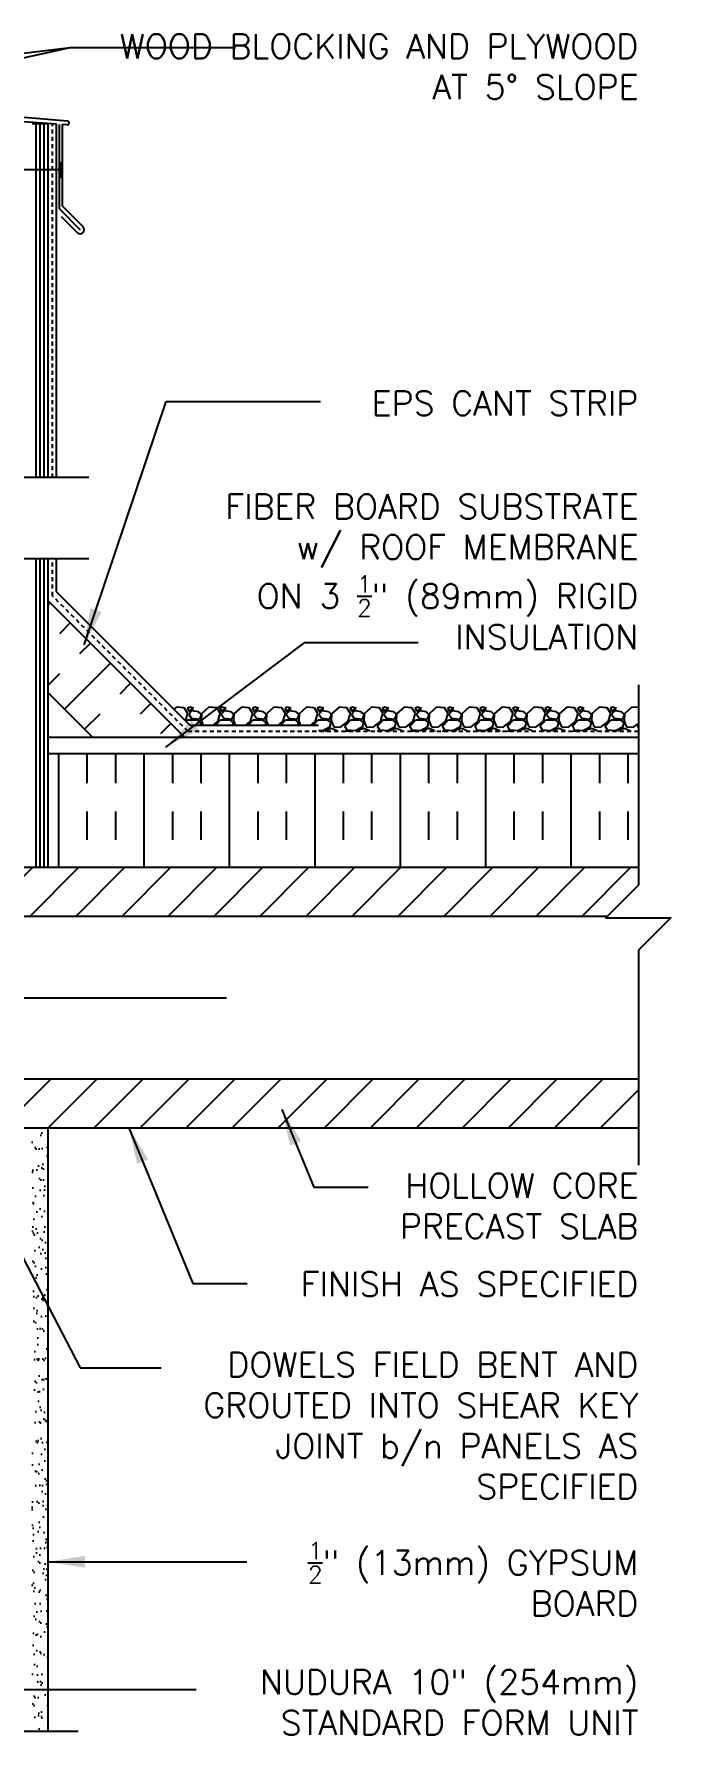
# Model space of a CAD drawing. Header units: inches. Extents: x 75 to 202, y 128 to 212.
# Drawn here: x 182.7 to 202.3, y 158.3 to 210.6 of the extents above; entities that cross this region are included whole.
import ezdxf

# ---------------------------------------------------------------- set-up
doc = ezdxf.new("R2010")
doc.units = ezdxf.units.IN
doc.header["$LTSCALE"] = 0.5
doc.header["$MEASUREMENT"] = 0
doc.linetypes.add('DASHED2', pattern=[0.375, 0.25, -0.125])
for name, color, linetype in [('HATCH', 12, 'Continuous'), ('line25', 2, 'Continuous'), ('LINE3', 3, 'Continuous'), ('LINE50', 5, 'Continuous'), ('LINE9', 9, 'Continuous'), ('TEXT', 4, 'Continuous')]:
    doc.layers.add(name, color=color, linetype=linetype)
doc.styles.add('DIM', font='romans.shx', dxfattribs={"width": 0.7})
doc.styles.add('ROMANS', font='romans.shx', dxfattribs={"height": 0.75})
doc.dimstyles.new('ext_12', dxfattribs={"dimscale": 12, "dimtxt": 0.09375, "dimasz": 0.09375, "dimexe": 0.09375, "dimexo": 0.0625, "dimgap": 0.0625, "dimtad": 1, "dimdec": 1, "dimzin": 3, "dimdsep": 46, "dimlunit": 4, "dimtxsty": 'DIM', "dimcen": 0.09, "dimdle": 0.09375, "dimclrt": 4, "dimadec": 0, "dimazin": 0, "dimtfac": 1, "dimtdec": 1, "dimtmove": 2, "dimatfit": 3, "dimfxl": 1, "dimfrac": 2, "dimtolj": 1, "dimtzin": 0, "dimarcsym": 0})
pattern_1 = [(45, (75.8349, 30.0915), (-0.707107, 0.707107), [])]

msp = doc.modelspace()

# ---------------------------------------------------------------- hatches: boundary and pattern name
at = {"layer": 'HATCH'}
h = msp.add_hatch(dxfattribs=at)
h.set_pattern_fill('INSUL', color=256, scale=7, angle=45, style=0)
h.set_pattern_definition([(45, (75.835, 30.0915), (-1.856155, 1.856155), []), (45, (75.2162, 30.7102), (-1.856155, 1.856155), [0.875, -0.875]), (45, (74.5975, 31.329), (-1.856155, 1.856155), [0.875, -0.875])])
h.paths.add_polyline_path([(184.386, 189.118), (187.215, 189.118), (183.138, 193.194), (183.138, 190.366)])
h = msp.add_hatch(dxfattribs=at)
h.set_pattern_fill('INSUL', color=256, scale=7, angle=90, style=0)
h.set_pattern_definition([(90, (75.835, 30.0915), (-2.625, 2e-16), []), (90, (74.96, 30.0915), (-2.625, 2e-16), [0.875, -0.875]), (90, (74.085, 30.0915), (-2.625, 2e-16), [0.875, -0.875])])
h.paths.add_polyline_path([(183.138, 188.493), (183.138, 184.993), (201.278, 184.993), (201.278, 188.493)])
h = msp.add_hatch(dxfattribs=at)
h.set_pattern_fill('ANSI31', color=256, scale=8, style=0)
h.set_pattern_definition(pattern_1)
h.paths.add_polyline_path([(200.317, 183.493), (201.278, 184.454), (201.278, 184.993), (176.513, 184.993), (176.513, 183.493)])
h = msp.add_hatch(dxfattribs=at)
h.set_pattern_fill('ANSI31', color=256, scale=8, style=0)
h.set_pattern_definition(pattern_1)
h.paths.add_polyline_path([(176.513, 178.493), (176.513, 176.993), (201.278, 176.993), (201.278, 178.493)])
h = msp.add_hatch(dxfattribs=at)
h.set_pattern_fill('AR-SAND', color=256, scale=0.25, style=0)
h.set_pattern_definition([(37.5, (7.17935, 8.88636), (-0.01574834, 0.48170594), [0, -0.38, 0, -0.425, 0, -0.40625]), (7.5, (7.17935, 8.88636), (0.4424442, 0.7055365), [0, -0.205, 0, -0.3425, 0, -0.13125]), (327.5, (6.87185, 8.88636), (0.7785355, 0.00141476), [0, -0.125, 0, -0.45, 0, -0.5875]), (317.5, (6.87185, 8.88636), (0.7515317, 0.2194189), [0, -0.0625, 0, -0.295, 0, -0.3375])])
h.paths.add_polyline_path([(182.638, 167.433), (182.638, 158.433), (183.138, 158.433), (183.138, 176.993), (182.638, 176.993)])

# ---------------------------------------------------------------- linework, layer by layer
for p, q in [((183.729, 207.945), (162.763, 209.779)), ((183.388, 207.852), (182.081, 207.943)), ((182.763, 196.993), (182.763, 207.869)), ((182.888, 196.993), (182.888, 207.869)), ((183.013, 196.993), (183.013, 207.869)), ((183.388, 196.993), (183.388, 207.852)), ((183.482, 205.247), (183.482, 207.844)), ((183.719, 207.832), (183.576, 207.841)), ((183.576, 205.33), (183.576, 207.841)), ((183.482, 205.247), (184.118, 204.61)), ((183.576, 205.33), (184.207, 204.698)), ((183.531, 205.02), (184.03, 204.522)), ((182.763, 184.993), (182.763, 194.493)), ((182.888, 184.993), (182.888, 194.493)), ((183.013, 184.993), (183.013, 194.493)), ((183.388, 193.475), (183.388, 194.493)), ((187.495, 189.368), (183.388, 193.475)), ((187.075, 189.931), (187, 189.863)), ((187.315, 189.911), (187.075, 189.931)), ((187.427, 189.732), (187.317, 189.912)), ((187.485, 189.931), (187.415, 189.901)), ((187.415, 189.902), (187.455, 189.802)), ((187.455, 189.802), (187.605, 189.892)), ((187.605, 189.892), (187.485, 189.932)), ((188.075, 189.931), (187.845, 189.721)), ((188.315, 189.911), (188.075, 189.931)), ((188.427, 189.732), (188.317, 189.912)), ((188.485, 189.931), (188.415, 189.901)), ((188.415, 189.902), (188.455, 189.802)), ((188.455, 189.802), (188.605, 189.892)), ((188.605, 189.892), (188.485, 189.932)), ((189.075, 189.931), (188.845, 189.721)), ((189.315, 189.911), (189.075, 189.931)), ((189.427, 189.732), (189.317, 189.912)), ((189.485, 189.931), (189.415, 189.901)), ((189.415, 189.902), (189.455, 189.802)), ((189.455, 189.802), (189.605, 189.892)), ((189.605, 189.892), (189.485, 189.932)), ((190.075, 189.931), (189.845, 189.721)), ((190.315, 189.911), (190.075, 189.931)), ((190.427, 189.732), (190.317, 189.912)), ((190.485, 189.931), (190.415, 189.901)), ((190.415, 189.902), (190.455, 189.802)), ((190.455, 189.802), (190.605, 189.892)), ((190.605, 189.892), (190.485, 189.932)), ((191.075, 189.931), (190.845, 189.721)), ((191.315, 189.911), (191.075, 189.931)), ((191.427, 189.732), (191.317, 189.912)), ((191.485, 189.931), (191.415, 189.901)), ((191.415, 189.902), (191.455, 189.802)), ((191.455, 189.802), (191.605, 189.892)), ((191.605, 189.892), (191.485, 189.932)), ((192.075, 189.931), (191.845, 189.721)), ((192.315, 189.911), (192.075, 189.931)), ((192.427, 189.732), (192.317, 189.912)), ((192.485, 189.931), (192.415, 189.901)), ((192.415, 189.902), (192.455, 189.802)), ((192.455, 189.802), (192.605, 189.892)), ((192.605, 189.892), (192.485, 189.932)), ((193.075, 189.931), (192.845, 189.721)), ((193.315, 189.911), (193.075, 189.931)), ((193.427, 189.732), (193.317, 189.912)), ((193.485, 189.931), (193.415, 189.901)), ((193.415, 189.902), (193.455, 189.802)), ((193.455, 189.802), (193.605, 189.892)), ((193.605, 189.892), (193.485, 189.932)), ((194.075, 189.931), (193.845, 189.721)), ((194.315, 189.911), (194.075, 189.931)), ((194.427, 189.732), (194.317, 189.912)), ((194.485, 189.931), (194.415, 189.901)), ((194.415, 189.902), (194.455, 189.802)), ((194.455, 189.802), (194.605, 189.892)), ((194.605, 189.892), (194.485, 189.932)), ((195.075, 189.931), (194.845, 189.721)), ((195.315, 189.911), (195.075, 189.931)), ((195.427, 189.732), (195.317, 189.912)), ((195.485, 189.931), (195.415, 189.901)), ((195.415, 189.902), (195.455, 189.802)), ((195.455, 189.802), (195.605, 189.892)), ((195.605, 189.892), (195.485, 189.932)), ((196.075, 189.931), (195.845, 189.721)), ((196.315, 189.911), (196.075, 189.931)), ((196.427, 189.732), (196.317, 189.912)), ((196.485, 189.931), (196.415, 189.901)), ((196.415, 189.902), (196.455, 189.802)), ((196.455, 189.802), (196.605, 189.892)), ((196.605, 189.892), (196.485, 189.932)), ((197.075, 189.931), (196.845, 189.721)), ((197.315, 189.911), (197.075, 189.931)), ((197.427, 189.732), (197.317, 189.912)), ((197.485, 189.931), (197.415, 189.901)), ((197.415, 189.902), (197.455, 189.802)), ((197.455, 189.802), (197.605, 189.892)), ((197.605, 189.892), (197.485, 189.932)), ((198.075, 189.931), (197.845, 189.721)), ((198.315, 189.911), (198.075, 189.931)), ((198.427, 189.732), (198.317, 189.912)), ((198.485, 189.931), (198.415, 189.901)), ((198.415, 189.902), (198.455, 189.802)), ((198.455, 189.802), (198.605, 189.892)), ((198.605, 189.892), (198.485, 189.932)), ((199.075, 189.931), (198.845, 189.721)), ((199.315, 189.911), (199.075, 189.931)), ((199.427, 189.732), (199.317, 189.912)), ((199.485, 189.931), (199.415, 189.901)), ((199.415, 189.902), (199.455, 189.802)), ((199.455, 189.802), (199.605, 189.892)), ((199.605, 189.892), (199.485, 189.932)), ((200.075, 189.931), (199.845, 189.721)), ((200.315, 189.911), (200.075, 189.931)), ((200.427, 189.732), (200.317, 189.912)), ((200.485, 189.931), (200.415, 189.901)), ((200.415, 189.902), (200.455, 189.802)), ((200.455, 189.802), (200.605, 189.892)), ((200.605, 189.892), (200.485, 189.932)), ((201.075, 189.931), (200.845, 189.721)), ((201.278, 189.914), (201.075, 189.931)), ((187.354, 189.509), (187.425, 189.731)), ((187.381, 189.482), (187.435, 189.541)), ((187.435, 189.542), (187.695, 189.542)), ((187.555, 189.811), (187.455, 189.711)), ((187.455, 189.712), (187.535, 189.592)), ((191.443, 189.368), (187.495, 189.368)), ((187.535, 189.591), (187.785, 189.561)), ((187.756, 189.782), (187.556, 189.812)), ((187.695, 189.543), (187.825, 189.453)), ((187.837, 189.71), (187.757, 189.78)), ((187.785, 189.562), (187.835, 189.652)), ((187.825, 189.451), (187.801, 189.368)), ((187.834, 189.513), (187.895, 189.368)), ((187.845, 189.722), (187.835, 189.512)), ((187.835, 189.652), (187.835, 189.712)), ((188.196, 189.368), (188.345, 189.482)), ((188.279, 189.368), (188.435, 189.541)), ((188.345, 189.481), (188.425, 189.731)), ((188.435, 189.542), (188.695, 189.542)), ((188.555, 189.811), (188.455, 189.711)), ((188.455, 189.712), (188.535, 189.592)), ((188.535, 189.591), (188.785, 189.561)), ((188.756, 189.782), (188.556, 189.812)), ((188.695, 189.543), (188.825, 189.453)), ((188.837, 189.71), (188.757, 189.78)), ((188.785, 189.562), (188.835, 189.652)), ((188.825, 189.451), (188.801, 189.368)), ((188.834, 189.513), (188.895, 189.368)), ((188.845, 189.722), (188.835, 189.512)), ((188.835, 189.652), (188.835, 189.712)), ((189.196, 189.368), (189.345, 189.482)), ((189.279, 189.368), (189.435, 189.541)), ((189.345, 189.481), (189.425, 189.731)), ((189.435, 189.542), (189.695, 189.542)), ((189.555, 189.811), (189.455, 189.711)), ((189.455, 189.712), (189.535, 189.592)), ((189.535, 189.591), (189.785, 189.561)), ((189.756, 189.782), (189.556, 189.812)), ((189.695, 189.543), (189.825, 189.453)), ((189.837, 189.71), (189.757, 189.78)), ((189.785, 189.562), (189.835, 189.652)), ((189.825, 189.451), (189.801, 189.368)), ((189.834, 189.513), (189.895, 189.368)), ((189.845, 189.722), (189.835, 189.512)), ((189.835, 189.652), (189.835, 189.712)), ((190.196, 189.368), (190.345, 189.482)), ((190.279, 189.368), (190.435, 189.541)), ((190.345, 189.481), (190.425, 189.731)), ((190.435, 189.542), (190.695, 189.542)), ((190.555, 189.811), (190.455, 189.711)), ((190.455, 189.712), (190.535, 189.592)), ((190.535, 189.591), (190.785, 189.561)), ((190.756, 189.782), (190.556, 189.812)), ((190.695, 189.543), (190.825, 189.453)), ((190.837, 189.71), (190.757, 189.78)), ((190.785, 189.562), (190.835, 189.652)), ((190.825, 189.451), (190.801, 189.368)), ((190.834, 189.513), (190.895, 189.368)), ((190.845, 189.722), (190.835, 189.512)), ((190.835, 189.652), (190.835, 189.712)), ((191.196, 189.368), (191.345, 189.482)), ((191.279, 189.368), (191.435, 189.541)), ((191.345, 189.481), (191.425, 189.731)), ((191.435, 189.542), (191.695, 189.542)), ((191.555, 189.811), (191.455, 189.711)), ((191.455, 189.712), (191.535, 189.592)), ((191.535, 189.591), (191.785, 189.561)), ((191.756, 189.782), (191.556, 189.812)), ((191.695, 189.543), (191.825, 189.453)), ((191.837, 189.71), (191.757, 189.78)), ((191.785, 189.562), (191.835, 189.652)), ((191.825, 189.451), (191.785, 189.311)), ((191.834, 189.513), (191.914, 189.323)), ((191.845, 189.722), (191.835, 189.512)), ((191.835, 189.652), (191.835, 189.712)), ((192.125, 189.312), (192.345, 189.482)), ((192.255, 189.341), (192.435, 189.541)), ((192.345, 189.481), (192.425, 189.731)), ((192.435, 189.542), (192.695, 189.542)), ((192.555, 189.811), (192.455, 189.711)), ((192.455, 189.712), (192.535, 189.592)), ((192.535, 189.591), (192.785, 189.561)), ((192.756, 189.782), (192.556, 189.812)), ((192.695, 189.543), (192.825, 189.453)), ((192.837, 189.71), (192.757, 189.78)), ((192.785, 189.562), (192.835, 189.652)), ((192.825, 189.451), (192.785, 189.311)), ((192.834, 189.513), (192.914, 189.323)), ((192.845, 189.722), (192.835, 189.512)), ((192.835, 189.652), (192.835, 189.712)), ((193.125, 189.312), (193.345, 189.482)), ((193.255, 189.341), (193.435, 189.541)), ((193.345, 189.481), (193.425, 189.731)), ((193.435, 189.542), (193.695, 189.542)), ((193.555, 189.811), (193.455, 189.711)), ((193.455, 189.712), (193.535, 189.592)), ((193.535, 189.591), (193.785, 189.561)), ((193.756, 189.782), (193.556, 189.812)), ((193.695, 189.543), (193.825, 189.453)), ((193.837, 189.71), (193.757, 189.78)), ((193.785, 189.562), (193.835, 189.652)), ((193.825, 189.451), (193.785, 189.311)), ((193.834, 189.513), (193.914, 189.323)), ((193.845, 189.722), (193.835, 189.512)), ((193.835, 189.652), (193.835, 189.712)), ((194.125, 189.312), (194.345, 189.482)), ((194.255, 189.341), (194.435, 189.541)), ((194.345, 189.481), (194.425, 189.731)), ((194.435, 189.542), (194.695, 189.542)), ((194.555, 189.811), (194.455, 189.711)), ((194.455, 189.712), (194.535, 189.592)), ((194.535, 189.591), (194.785, 189.561)), ((194.756, 189.782), (194.556, 189.812)), ((194.695, 189.543), (194.825, 189.453)), ((194.837, 189.71), (194.757, 189.78)), ((194.785, 189.562), (194.835, 189.652)), ((194.825, 189.451), (194.785, 189.311)), ((194.834, 189.513), (194.914, 189.323)), ((194.845, 189.722), (194.835, 189.512)), ((194.835, 189.652), (194.835, 189.712)), ((195.125, 189.312), (195.345, 189.482)), ((195.255, 189.341), (195.435, 189.541)), ((195.345, 189.481), (195.425, 189.731)), ((195.435, 189.542), (195.695, 189.542)), ((195.555, 189.811), (195.455, 189.711)), ((195.455, 189.712), (195.535, 189.592)), ((195.535, 189.591), (195.785, 189.561)), ((195.756, 189.782), (195.556, 189.812)), ((195.695, 189.543), (195.825, 189.453)), ((195.837, 189.71), (195.757, 189.78)), ((195.785, 189.562), (195.835, 189.652)), ((195.825, 189.451), (195.785, 189.311)), ((195.834, 189.513), (195.914, 189.323)), ((195.845, 189.722), (195.835, 189.512)), ((195.835, 189.652), (195.835, 189.712)), ((196.125, 189.312), (196.345, 189.482)), ((196.255, 189.341), (196.435, 189.541)), ((196.345, 189.481), (196.425, 189.731)), ((196.435, 189.542), (196.695, 189.542)), ((196.555, 189.811), (196.455, 189.711)), ((196.455, 189.712), (196.535, 189.592)), ((196.535, 189.591), (196.785, 189.561)), ((196.756, 189.782), (196.556, 189.812)), ((196.695, 189.543), (196.825, 189.453)), ((196.837, 189.71), (196.757, 189.78)), ((196.785, 189.562), (196.835, 189.652)), ((196.825, 189.451), (196.785, 189.311)), ((196.834, 189.513), (196.914, 189.323)), ((196.845, 189.722), (196.835, 189.512)), ((196.835, 189.652), (196.835, 189.712)), ((197.125, 189.312), (197.345, 189.482)), ((197.255, 189.341), (197.435, 189.541)), ((197.345, 189.481), (197.425, 189.731)), ((197.435, 189.542), (197.695, 189.542)), ((197.555, 189.811), (197.455, 189.711)), ((197.455, 189.712), (197.535, 189.592)), ((197.535, 189.591), (197.785, 189.561)), ((197.756, 189.782), (197.556, 189.812)), ((197.695, 189.543), (197.825, 189.453)), ((197.837, 189.71), (197.757, 189.78)), ((197.785, 189.562), (197.835, 189.652)), ((197.825, 189.451), (197.785, 189.311)), ((197.834, 189.513), (197.914, 189.323)), ((197.845, 189.722), (197.835, 189.512)), ((197.835, 189.652), (197.835, 189.712)), ((198.125, 189.312), (198.345, 189.482)), ((198.255, 189.341), (198.435, 189.541)), ((198.345, 189.481), (198.425, 189.731)), ((198.435, 189.542), (198.695, 189.542)), ((198.555, 189.811), (198.455, 189.711)), ((198.455, 189.712), (198.535, 189.592)), ((198.535, 189.591), (198.785, 189.561)), ((198.756, 189.782), (198.556, 189.812)), ((198.695, 189.543), (198.825, 189.453)), ((198.837, 189.71), (198.757, 189.78)), ((198.785, 189.562), (198.835, 189.652)), ((198.825, 189.451), (198.785, 189.311)), ((198.834, 189.513), (198.914, 189.323)), ((198.845, 189.722), (198.835, 189.512)), ((198.835, 189.652), (198.835, 189.712)), ((199.125, 189.312), (199.345, 189.482)), ((199.255, 189.341), (199.435, 189.541)), ((199.345, 189.481), (199.425, 189.731)), ((199.435, 189.542), (199.695, 189.542)), ((199.555, 189.811), (199.455, 189.711)), ((199.455, 189.712), (199.535, 189.592)), ((199.535, 189.591), (199.785, 189.561)), ((199.756, 189.782), (199.556, 189.812)), ((199.695, 189.543), (199.825, 189.453)), ((199.837, 189.71), (199.757, 189.78)), ((199.785, 189.562), (199.835, 189.652)), ((199.825, 189.451), (199.785, 189.311)), ((199.834, 189.513), (199.914, 189.323)), ((199.845, 189.722), (199.835, 189.512)), ((199.835, 189.652), (199.835, 189.712)), ((200.125, 189.312), (200.345, 189.482)), ((200.255, 189.341), (200.435, 189.541)), ((200.345, 189.481), (200.425, 189.731)), ((200.435, 189.542), (200.695, 189.542)), ((200.555, 189.811), (200.455, 189.711)), ((200.455, 189.712), (200.535, 189.592)), ((200.535, 189.591), (200.785, 189.561)), ((200.756, 189.782), (200.556, 189.812)), ((200.695, 189.543), (200.825, 189.453)), ((200.837, 189.71), (200.757, 189.78)), ((200.785, 189.562), (200.835, 189.652)), ((200.825, 189.451), (200.785, 189.311)), ((200.834, 189.513), (200.914, 189.323)), ((200.845, 189.722), (200.835, 189.512)), ((200.835, 189.652), (200.835, 189.712)), ((201.125, 189.312), (201.278, 189.43)), ((201.255, 189.341), (201.278, 189.367)), ((191.443, 189.243), (191.443, 189.243)), ((191.574, 189.203), (191.443, 189.214)), ((191.785, 189.311), (191.575, 189.201)), ((191.653, 189.18), (191.675, 189.231)), ((191.675, 189.231), (191.835, 189.281)), ((191.835, 189.281), (191.995, 189.221)), ((191.914, 189.321), (192.124, 189.311)), ((191.995, 189.221), (192.014, 189.18)), ((192.346, 189.19), (192.245, 189.18)), ((192.326, 189.221), (192.256, 189.341)), ((192.574, 189.203), (192.324, 189.223)), ((192.393, 189.18), (192.345, 189.192)), ((192.785, 189.311), (192.575, 189.201)), ((192.653, 189.18), (192.675, 189.231)), ((192.675, 189.231), (192.835, 189.281)), ((192.835, 189.281), (192.995, 189.221)), ((192.914, 189.321), (193.124, 189.311)), ((192.995, 189.221), (193.014, 189.18)), ((193.346, 189.19), (193.245, 189.18)), ((193.326, 189.221), (193.256, 189.341)), ((193.574, 189.203), (193.324, 189.223)), ((193.393, 189.18), (193.345, 189.192)), ((193.785, 189.311), (193.575, 189.201)), ((193.653, 189.18), (193.675, 189.231)), ((193.675, 189.231), (193.835, 189.281)), ((193.835, 189.281), (193.995, 189.221)), ((193.914, 189.321), (194.124, 189.311)), ((193.995, 189.221), (194.014, 189.18)), ((194.346, 189.19), (194.245, 189.18)), ((194.326, 189.221), (194.256, 189.341)), ((194.574, 189.203), (194.324, 189.223)), ((194.393, 189.18), (194.345, 189.192)), ((194.785, 189.311), (194.575, 189.201)), ((194.653, 189.18), (194.675, 189.231)), ((194.675, 189.231), (194.835, 189.281)), ((194.835, 189.281), (194.995, 189.221)), ((194.914, 189.321), (195.124, 189.311)), ((194.995, 189.221), (195.014, 189.18)), ((195.346, 189.19), (195.245, 189.18)), ((195.326, 189.221), (195.256, 189.341)), ((195.574, 189.203), (195.324, 189.223)), ((195.393, 189.18), (195.345, 189.192)), ((195.785, 189.311), (195.575, 189.201)), ((195.653, 189.18), (195.675, 189.231)), ((195.675, 189.231), (195.835, 189.281)), ((195.835, 189.281), (195.995, 189.221)), ((195.914, 189.321), (196.124, 189.311)), ((195.995, 189.221), (196.014, 189.18)), ((196.346, 189.19), (196.245, 189.18)), ((196.326, 189.221), (196.256, 189.341)), ((196.574, 189.203), (196.324, 189.223)), ((196.393, 189.18), (196.345, 189.192)), ((196.785, 189.311), (196.575, 189.201)), ((196.653, 189.18), (196.675, 189.231)), ((196.675, 189.231), (196.835, 189.281)), ((196.835, 189.281), (196.995, 189.221)), ((196.914, 189.321), (197.124, 189.311)), ((196.995, 189.221), (197.014, 189.18)), ((197.346, 189.19), (197.245, 189.18)), ((197.326, 189.221), (197.256, 189.341)), ((197.574, 189.203), (197.324, 189.223)), ((197.393, 189.18), (197.345, 189.192)), ((197.785, 189.311), (197.575, 189.201)), ((197.653, 189.18), (197.675, 189.231)), ((197.675, 189.231), (197.835, 189.281)), ((197.835, 189.281), (197.995, 189.221)), ((197.914, 189.321), (198.124, 189.311)), ((197.995, 189.221), (198.014, 189.18)), ((198.346, 189.19), (198.245, 189.18)), ((198.326, 189.221), (198.256, 189.341)), ((198.574, 189.203), (198.324, 189.223)), ((198.393, 189.18), (198.345, 189.192)), ((198.785, 189.311), (198.575, 189.201)), ((198.653, 189.18), (198.675, 189.231)), ((198.675, 189.231), (198.835, 189.281)), ((198.835, 189.281), (198.995, 189.221)), ((198.914, 189.321), (199.124, 189.311)), ((198.995, 189.221), (199.014, 189.18)), ((199.346, 189.19), (199.245, 189.18)), ((199.327, 189.221), (199.257, 189.341)), ((199.574, 189.203), (199.324, 189.223)), ((199.393, 189.18), (199.345, 189.192)), ((199.785, 189.311), (199.575, 189.201)), ((199.653, 189.18), (199.675, 189.231)), ((199.675, 189.231), (199.835, 189.281)), ((199.835, 189.281), (199.995, 189.221)), ((199.914, 189.321), (200.124, 189.311)), ((199.995, 189.221), (200.014, 189.18)), ((200.346, 189.19), (200.245, 189.18)), ((200.327, 189.221), (200.257, 189.341)), ((200.574, 189.203), (200.324, 189.223)), ((200.393, 189.18), (200.345, 189.192)), ((200.785, 189.311), (200.575, 189.201)), ((200.653, 189.18), (200.675, 189.231)), ((200.675, 189.231), (200.835, 189.281)), ((200.835, 189.281), (200.995, 189.221)), ((200.914, 189.321), (201.124, 189.311)), ((200.995, 189.221), (201.014, 189.18)), ((201.278, 189.183), (201.245, 189.18)), ((201.278, 189.304), (201.257, 189.341))]:
    msp.add_line(p, q, dxfattribs=at)
for centre, radius, start, end in [((183.724, 207.889), 0.0567, 265, 85), ((184.118, 204.61), 0.125, 225, 45)]:
    msp.add_arc(centre, radius, start, end, dxfattribs=at)
at = {"layer": 'line25'}
for p, q in [((183.138, 207.869), (182.638, 207.869)), ((183.138, 196.993), (183.138, 207.869)), ((183.138, 184.993), (183.138, 194.493)), ((187.34, 188.993), (183.138, 193.194)), ((184.511, 188.993), (183.138, 190.366)), ((176.513, 178.493), (201.278, 178.493)), ((176.513, 176.993), (201.278, 176.993))]:
    msp.add_line(p, q, dxfattribs=at)
for points in [[(201.278, 188.493), (183.138, 188.493)], [(201.278, 184.993), (176.513, 184.993), (176.513, 176.993)], [(200.317, 183.493), (176.513, 183.493)]]:
    msp.add_lwpolyline(points, dxfattribs=at)
at = {"layer": 'LINE3'}
msp.add_lwpolyline([(173.318, 166.177), (173.318, 179.993, -0.414214), (174.318, 180.993), (188.62, 180.993)], format="xyb", dxfattribs=at)
at = {"layer": 'LINE50', "color": 9, "linetype": 'DASHED2'}
for p, q in [((183.263, 196.993), (183.263, 207.86)), ((183.263, 193.35), (183.263, 194.493)), ((187.433, 189.18), (183.263, 193.35)), ((201.278, 189.18), (187.433, 189.18))]:
    msp.add_line(p, q, dxfattribs=at)
at = {"layer": 'LINE9'}
for p, q in [((183.516, 206.447), (183.516, 206.697)), ((183.516, 206.447), (181.67, 206.447)), ((183.516, 206.447), (183.516, 206.197)), ((184.388, 196.993), (174.152, 196.993)), ((184.388, 194.493), (174.152, 194.493)), ((183.138, 158.433), (183.138, 176.993)), ((174.035, 158.433), (184.06, 158.433))]:
    msp.add_line(p, q, dxfattribs=at)
for points in [[(201.278, 190.611), (201.278, 184.454), (200.278, 183.454), (201.278, 183.454), (202.278, 183.454), (201.278, 182.454), (201.278, 175.842)], [(201.278, 188.993), (183.138, 188.993)]]:
    msp.add_lwpolyline(points, dxfattribs=at)

# ---------------------------------------------------------------- texts
at = {"layer": 'TEXT', "char_height": 0.75, "attachment_point": 3, "style": 'ROMANS'}
for s, insert, width in [('\\A1;WOOD BLOCKING AND PLYWOOD \\PAT 5%%D SLOPE', (201.278, 210.628), 17.3954), ('\\A1;EPS CANT STRIP', (201.278, 199.65), 9.59335), ('\\A1;FIBER BOARD SUBSTRATE\\Pw/ ROOF MEMBRANE \\PON 3 {\\H0.7x;\\S1/2;}" (89mm) RIGID \\PINSULATION', (201.278, 196.474), 26.1134), ('HOLLOW CORE PRECAST SLAB', (201.278, 175.59), 12.93494), ('FINISH AS SPECIFIED', (201.278, 172.562), 15.67841), ('DOWELS FIELD BENT AND GROUTED INTO SHEAR KEY JOINT b/n PANELS AS SPECIFIED', (201.278, 170.085), 17.21743), ('\\A1;{\\H0.7x;\\S1/2;}" (13mm) GYPSUM \\PBOARD', (201.278, 164.248), 17.21743), ('NUDURA 10" (254mm) STANDARD FORM UNIT', (201.278, 160.321), 17.21743)]:
    msp.add_mtext(s, dxfattribs=dict(at, insert=insert, width=width))

# ---------------------------------------------------------------- leaders
at = {"layer": 'TEXT'}
for points in [[(169.888, 207.118), (183.807, 210.217)], [(172.251, 208.781), (183.807, 210.217), (188.896, 210.217)], [(184.246, 191.846), (186.76, 199.325), (191.507, 199.325)], [(186.752, 188.701), (191.022, 191.913), (194.503, 191.913)], [(178.186, 180.993), (184.122, 169.612), (186.608, 169.612)], [(190.313, 177.558), (191.297, 175.166), (192.966, 175.166)], [(185.612, 176.993), (187.579, 172.208), (189.248, 172.208)], [(183.138, 163.647), (189.238, 163.647)], [(180.874, 159.715), (187.688, 159.715)]]:
    msp.add_leader(points, dimstyle='ext_12', override={"dimgap": 0.0625, "dimtad": 0}, dxfattribs=at)

doc.saveas('drawing.dxf')
